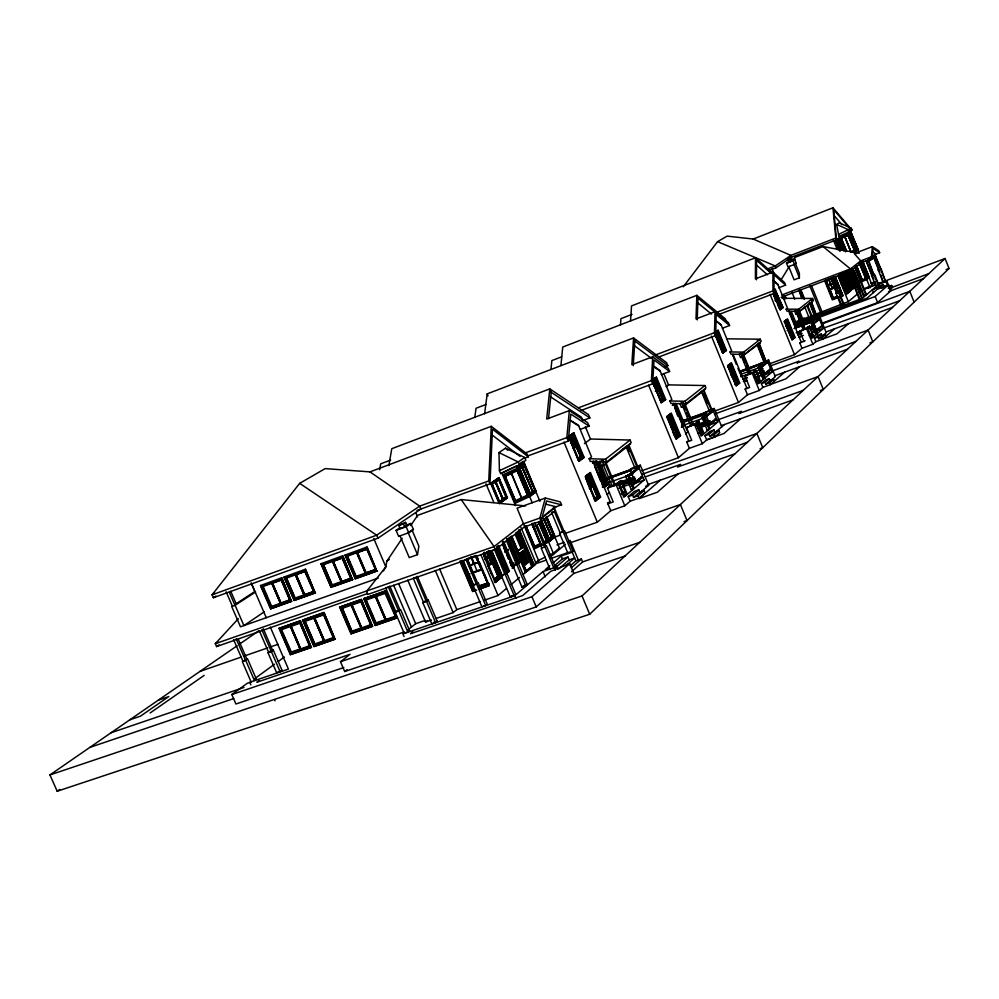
<?xml version="1.0" encoding="UTF-8"?>
<svg xmlns="http://www.w3.org/2000/svg" width="999" height="999" viewBox="0 0 999 999"><rect width="100%" height="100%" fill="white"/><g stroke="black" fill="none" stroke-linecap="round" stroke-linejoin="round"><path stroke-width="1.5" d="M756.443 279.795L756.543 260.302L755.519 257.742L631.53 305.906L630.506 321.241M725.324 350.374L717.632 331.081L725.486 350.324L722.577 352.522L714.497 332.679L715.034 311.688L696.003 318.943L696.827 295.342L562.737 347.053L560.938 365.484M697.227 319.917L697.964 298.139L696.827 295.342L725.262 318.781L726.373 321.503L718.081 314.685M416.945 510.452L489.96 483.853L488.736 480.919L491.271 426.323L369.967 471.878L325.174 468.606L299.663 483.354L212.075 594.83L213.324 597.739L377.947 538.199L420.904 509.015L419.68 506.131L369.967 471.878M489.96 483.853L492.47 429.195L528.321 456.83L524.4 458.266M581.156 410.402L652.697 383.778L653.995 359.902L669.605 371.528L661.238 374.65M652.697 383.778L651.398 380.607L652.697 356.768L631.83 364.635L633.566 337.912L487.2 393.856L484.59 413.723M633.254 365.671L634.827 341.009L633.566 337.912L666.633 362.699L667.869 365.709L664.959 366.795M620.491 324.825L620.928 318.669L632.042 314.36M781.143 297.315L851.173 270.766L861.475 262.675L872.202 258.604L873.064 248.439L879.632 252.722L876.098 254.058L868.631 259.965M872.202 258.604L871.478 256.793L872.352 246.641L854.207 253.571L860.751 260.864L867.469 277.11L861.875 261.963L862.724 261.301L860.801 262.737M527.534 456.056L568.294 441.096L570.766 414.073L589.098 426.111L580.506 429.283M568.294 441.096L566.845 437.599L569.33 410.614L546.703 419.056L549.787 388.886L391.77 448.701L388.861 465.621M548.538 418.581L551.198 392.282L549.787 388.886L588.486 414.622L589.847 417.919L582.579 420.604M550.948 369.48L551.86 360.577L561.6 356.83M474.787 417.482L476.036 408.254L485.926 404.495M399.975 535.751L409.24 557.604L417.495 554.67L418.881 546.203L412.063 530.107M379.657 469.755L380.706 463.823L390.684 460.064M402.197 538.299L386.825 561.201L385.826 566.858L383.516 570.879M794.28 260.252L794.867 257.417L823.039 246.566L859.265 253.284M373.751 538.461L385.826 566.858L366.508 591.47L367.794 594.467L495.392 549.662L524.363 526.948L541.146 521.016L546.553 500.998L561.563 504.82L560.352 501.91L545.317 498.039L517.082 508.141L538.786 561.188M541.146 521.016L539.897 518.019L545.317 498.039M520.754 552.572L520.092 553.446L524.925 563.573L523.151 565.584L523.863 565.983L525.724 564.435L520.754 552.572L518.868 554.095L523.863 565.983M522.814 556.705L525.661 563.511L527.422 561.5L522.602 551.398L521.103 552.622L522.202 552.922L526.361 563.911L528.221 562.362L523.264 550.536L521.103 552.622M857.766 288.361L855.644 281.968L854.545 282.143L855.481 281.169L862.337 298.039M523.151 565.584L524.925 563.573M780.669 280.532L789.347 266.408M792.494 261.276L794.867 257.417M410.739 525.574L417.57 515.397L461.163 499.562L525.524 505.931M839.734 296.204L842.569 295.092L835.002 277.098M825.474 280.707L832.741 299.113L833.253 298.551L826.398 281.019L829.632 289.335M522.602 551.398L523.264 550.536M683.266 286.763L717.594 241.646L727.147 236.126L753.209 239.036L790.896 255.382L835.788 238.037L832.954 207.767L753.209 239.036M480.119 587.824L488.249 585.027L488.898 584.053M474.675 588.861L473.626 589.86L461.825 561.263M461.263 561.201L473.351 590.159L473.851 589.772M467.02 572.327L474.125 589.472L463.923 565.297M238.374 618.668L215.322 643.693L216.571 646.578L367.532 593.543M237.163 645.741L49.95 774.924L57.18 791.233L589.697 614.26L949.05 268.494L945.079 258.516L877.659 283.803M49.95 774.924L582.042 595.953L945.079 258.516M839.56 275.2L846.453 292.445L847.115 292.257L839.884 274.063M785.988 321.228L792.781 338.137M343.843 667.532L235.926 704.008L231.818 694.555L350.025 654.32L340.484 661.725L344.692 671.515L536.226 606.917L573.776 573.451L625.099 555.931M822.302 323.127L877.621 302.572L890.921 290.721L888.548 284.79L877.022 289.485L867.045 298.114L795.479 324.825L797.502 323.189M571.44 571.815L582.592 561.925L639.747 542.32M889.984 289.31L892.269 287.3M890.146 289.273L892.419 287.262L891.707 285.477L888.173 286.8M888.298 288.486L891.707 285.477M678.221 473.851L657.404 492.22L639.073 498.663L660.351 480.169M740.796 418.656L723.95 433.516L707.13 439.535M799.712 366.695L785.913 378.858L770.516 384.465M848.501 323.651L837 333.803L822.814 339.023M571.316 567.882L581.381 559.003L582.592 561.925M570.242 565.834L575.861 560.901L581.381 559.003M587.524 475.874L589.735 480.981M340.484 661.725L531.943 596.728L569.705 563.698L573.776 573.451M795.142 326.336L875.174 296.491L888.548 284.79M641.932 470.729L678.446 457.717L689.372 448.326L702.334 443.693L706.668 439.935L714.735 437.05L719.73 432.679L718.88 430.606L714.872 432.043L709.839 436.401L708.99 434.315L714.023 429.97L714.872 432.043M709.839 436.401L713.885 434.952L718.88 430.606M565.646 565.859L574.65 557.991L569.155 559.89L558.953 568.743M564.922 533.503L597.302 522.19L610.751 510.726L624.812 505.794L630.132 501.211L638.885 498.139L645.004 492.819L644.068 490.546L639.722 492.082L633.553 497.39L632.604 495.092L638.786 489.81L639.722 492.082M715.159 432.555L724.35 424.563M715.097 410.926L738.473 402.447L747.477 394.767L759.302 390.472L762.874 387.387L770.241 384.702L784.64 372.19M769.904 363.698L794.492 354.657L801.972 348.276L812.861 344.268L815.846 341.695L822.627 339.198L834.602 328.796M881.605 288.349L887.462 285.015L886.026 281.456L886.787 280.794L889.634 287.912M555.456 567.769L567.932 556.98L569.155 559.89M765.783 384.153L769.942 380.582L769.18 378.708L765.022 382.267L765.783 384.153L769.467 382.817L773.601 379.245L774.362 381.118M818.531 338.723L821.99 335.739L821.303 334.028L817.831 337L818.531 338.723L821.927 337.475L825.361 334.503L826.061 336.213M879.732 287.562L883.203 284.553L883.915 286.338M639.672 492.994L648.601 485.289L640.297 465.184L631.818 468.219L630.019 469.692L635.564 483.104L644.068 480.094L638.511 466.658L640.297 465.184M770.167 381.094L775.361 376.611L768.606 359.977L760.227 363.611L764.735 374.712L771.915 372.09L767.394 360.976L768.606 359.977M822.789 335.714L826.248 332.717L820.104 317.482L812.474 320.779L816.071 329.67M404.046 636.525L402.909 633.865L514.772 595.741L543.056 571.528L554.245 567.682L556.406 565.821L557.892 569.38M553.234 562.824L561.238 555.968L572.227 552.172L574.288 550.399L578.596 560.714M880.269 286.426L872.339 289.772L862.262 298.401L793.718 324.001M633.553 497.39L637.936 495.841L644.068 490.546M706.668 439.935L704.957 435.764L710.014 431.406L714.023 429.97M554.457 565.746L562.449 558.878L567.932 556.98M549.8 565.759L545.229 569.667L549.425 568.231M704.682 416.408L702.085 417.632L707.167 430.057L709.777 428.821L704.682 416.408L704.083 416.908L709.165 429.333L704.108 433.678L698.975 421.153L698.351 421.665L703.483 434.203L701.286 436.088L696.128 423.514L686.55 427.697L691.708 440.284L686.788 442.045L689.372 448.326M709.777 428.821L717.794 421.953L712.774 409.69L714.235 408.466L721.753 426.835M886.026 281.456L878.958 284.103L873.126 289.098L875.986 288.024M495.179 561.138L510.377 597.04L511.938 595.704M521.965 587.15L527.26 584.565L518.381 563.411L513.074 565.983L521.965 587.15L523.488 585.851M630.132 501.211L628.234 496.628L634.44 491.333L638.786 489.81M852.796 269.343L863.473 295.916L866.408 294.555L861.288 281.78L858.341 283.142L858.89 282.692L863.436 294.031M762.874 387.387L761.35 383.616L765.521 380.032L769.18 378.708M815.846 341.695L814.447 338.249L817.931 335.277L821.303 334.028M698.975 421.153L696.34 422.402L701.473 434.927L702.085 434.403M510.377 597.04L515.759 594.405L506.755 572.976L501.348 575.586M863.473 295.916L866.408 294.555M755.968 370.392L753.621 371.491L758.229 382.829L760.576 381.718L755.968 370.392L760.064 382.155L758.253 383.703L753.621 372.34L745.017 376.074L749.65 387.45L745.167 389.086L747.477 394.767M760.576 381.718L764.759 378.159L760.189 366.92L760.701 366.496L765.271 377.734L771.915 372.09M813.323 336.888L811.812 338.174L807.454 327.148L809.577 326.173L813.748 336.526L811.638 337.512L813.323 336.888L809.577 326.173M813.748 336.526L817.244 333.554L813.511 322.927L817.657 333.204L815.559 334.178L811.4 323.901L813.511 322.927M817.657 333.204L823.201 328.496L819.093 318.306L820.104 317.482M699.799 433.416L702.01 431.543L701.723 430.844L700.386 431.331L700.674 432.018L702.01 431.543M716.358 419.343L708.316 426.186L708.029 425.487L716.071 418.668L716.358 419.343L708.129 425.686M644.068 480.094L634.253 488.436L628.608 474.812L627.859 475.437L633.503 489.06L627.285 494.343L621.59 480.594L619.417 481.368L618.656 482.005L624.35 495.754L625.112 495.117M628.608 474.812L625.699 476.211L631.343 489.835L632.08 489.198M707.854 425L716.071 418.668M701.723 430.844L698.164 433.204M760.701 366.496L758.366 367.582L762.936 378.833L763.448 378.409M621.59 480.594L620.829 481.231L626.535 494.98L623.826 497.29L618.106 483.479L609.402 486.575L607.492 488.136L613.224 501.948L607.892 503.833L610.751 510.726M559.452 548.026L553.321 553.221L549.263 555.182M758.74 379.745L756.917 381.293L758.478 379.121L758.74 379.745L757.254 379.57L758.478 379.121M770.604 369.73L763.948 375.349L770.354 369.118L770.604 369.73L763.848 374.862M801.972 348.276L799.874 343.082L805.069 340.659M812.112 334.69L810.601 335.964L812.112 334.69L810.751 334.528L811.887 334.116M822.015 326.336L816.445 330.494M550.437 556.967L565.459 544.255M567.769 542.295L570.079 540.347L573.901 549.487M868.306 288.087L875.236 282.23M686.788 442.045L688.686 440.447L673.463 403.371M624.587 491.296L621.865 493.581L622.19 494.343L624.899 492.057L624.587 491.296L621.316 493.331M632.629 485.539L642.482 477.235L642.17 476.486L631.193 486.051M763.586 374.238L770.354 369.118M816.22 329.932L821.79 325.761M621.64 494.093L624.899 492.057M633.378 484.203L642.482 477.235M773.9 291.371L780.731 308.366M485.651 605.469L487.25 604.12L478.271 582.817L472.877 585.426L481.868 606.755L485.651 605.469L476.648 584.128M533.766 564.91L534.64 565.159L525.449 572.527L510.452 536.513M511.813 537.662L525.986 571.428L511.588 536.55M525.711 571.89L534.44 564.672M836.675 292.882L836.101 293.344L841.258 306.181L843.668 305.282L844.23 304.807L839.073 291.97L838.273 292.495L832.804 277.472L838.71 292.145M859.727 291.883L861.662 290.259M484.802 600.049L498.064 595.516L506.393 588.523M511.163 584.527L519.505 577.534M523.076 574.537L536.113 563.586L546.391 560.039M799.4 310.639L802.859 319.218L848.338 301.636L857.142 294.243M859.29 292.445L861.375 290.697M607.892 503.833L610.214 501.873L593.256 461.026M859.727 292.282L861.812 290.534M631.967 484.378L642.17 476.486M745.167 389.086L746.728 387.774L733.116 354.358M799.874 343.082L801.173 341.995L788.711 311.164M841.258 306.181L841.832 305.694L838.96 298.576M525.911 570.816L533.728 565.272M535.264 563.099L538.461 560.427L545.217 557.142M858.403 292.382L861.7 290.234M685.564 433.941L687.861 432.03L676.261 403.771M698.588 423.189L696.365 425.037L696.078 424.338L698.301 422.49L698.588 423.189L697.24 423.663L696.952 422.977L698.301 422.49M704.919 417.907L713.011 411.163L712.724 410.489L704.47 416.733M857.716 288.998L858.391 288.436M686.55 427.697L696.128 423.514M704.632 417.22L712.724 410.489M704.745 417.42L713.011 411.163M562.862 531.83L554.345 511.426L551.598 512.4L560.114 532.792L562.862 531.83L563.898 530.968L554.183 507.679L544.443 515.359M686.65 429.408L686.375 428.733M682.042 403.683L670.941 403.446L669.917 400.961L684.939 401.273L685.951 403.758L683.428 403.708L682.879 402.347L679.994 403.758L681.443 407.267L682.717 406.256L690.809 425.961L691.433 425.449M709.253 410.701L711.226 409.977L703.371 390.796L701.398 391.521L709.253 410.701L709.852 410.202M753.833 373.713L755.406 371.566L753.571 373.077M767.594 362.325L760.901 367.857L760.651 367.232L767.344 361.7L767.594 362.325L760.801 367.382M807.804 329.046L809.327 327.784L807.966 327.622L809.327 327.784M819.28 319.543L812.574 324.588L819.043 318.981M526.223 562.499L527.422 561.5M544.954 546.878L546.416 545.666L555.107 566.458L553.671 567.694L544.954 546.878L541.221 548.176L549.937 568.98M563.136 531.818L564.535 530.669L573.026 551.011L571.653 552.197L563.136 531.818L559.477 533.104L567.981 553.458M873.963 274.55L874.487 274.126L879.545 286.763L879.02 287.2L873.963 274.55L871.578 275.449L876.635 288.099M880.569 269.081L881.081 268.656L885.564 281.568L880.569 269.081L878.221 269.967L883.216 282.442L880.943 275.087M680.494 435.601L676.048 438.973L680.494 435.601L671.34 413.324L670.666 413.574L666.832 416.583L675.474 437.574M690.809 425.961L693.456 424.712L685.376 405.02M711.226 409.977L711.812 409.49L703.97 390.322M617.507 484.14L620.791 482.117L621.103 482.879L618.369 485.139L618.056 484.378L620.791 482.117M638.461 467.532L627.122 476.211L638.461 467.532L638.773 468.281L628.87 476.461M675.174 436.825L677.622 435.002L668.905 416.196M675.599 436.675L677.622 435.002M717.794 421.953L709.952 424.787L704.932 412.537L714.235 408.466M799.812 331.168L807.617 327.784L799.812 331.168L804.008 341.558M760.551 366.758L767.344 361.7M540.958 521.578L549.263 541.446L554.47 537.15L560.514 535.052M617.819 484.902L621.103 482.879M628.533 476.061L638.773 468.281M860.464 262.999L866.957 279.208L869.342 277.435L862.587 260.801M549.263 541.446L555.132 536.913L546.803 516.858M807.567 328.471L809.09 327.21M871.578 275.449L872.102 275.012L873.788 279.233M878.221 269.967L878.733 269.543L879.844 272.315M675.461 437.762L677.772 435.851M866.957 279.208L869.342 277.435M607.142 494.542L609.515 492.594M675.886 437.612L678.196 435.701M658.179 389.548L653.97 380.045M585.501 476.635L589.71 473.551L599.4 496.878L594.967 500.412M793.368 337.537L786.3 320.092M845.891 294.368L851.398 290.11L844.829 273.763M845.616 272.914L852.172 289.211L854.545 287.262L852.721 287.774M490.746 551.248L501.623 577.072L494.842 582.642L502.547 576.76M506.081 573.851L509.415 571.116L498.638 545.479M517.507 564.46L519.667 562.687L509.028 537.337M857.179 285.165L854.195 286.538L854.757 286.076M541.683 521.94L548.838 539.048L551.76 536.9L544.03 518.419M735.776 385.302L738.773 382.929L730.956 363.736L727.609 366.158M730.793 363.798L738.611 382.967L730.818 363.986M764.123 361.963L765.921 361.301L758.865 343.906L757.055 344.58L764.123 361.963L758.104 345.529M791.77 339.26L794.242 337.3L787.15 319.78L784.34 321.803L787.15 319.78M786.725 319.93L793.768 337.45L787.012 319.83M803.321 329.732L805.019 329.096L798.438 312.824L796.74 313.449L803.321 329.732L797.177 313.112L795.866 314.148L794.692 311.251L796.977 310.152L797.427 311.276L799.55 311.288L798.713 309.228L786.151 309.153L786.975 311.201L795.941 311.263M816.033 319.268L817.706 318.656L811.275 302.734L809.615 303.359L816.033 319.268L810.039 303.034M851.398 290.11L846.49 294.143L838.748 274.9M852.172 289.211L855.132 287.038M548.838 539.048L553.696 535.177M600.574 497.04L595.204 501.111L600.574 497.04L590.409 472.552L586.151 475.574M743.081 378.584L743.331 379.195M739.997 372.115L761.862 363.911L739.997 372.115L740.084 371.228L767.394 360.976M603.196 464.585L612.175 486.226L614.36 485.452L615.134 484.815L606.168 463.186M636.912 466.908L628.221 445.879L626.086 446.653L634.777 467.669L636.912 466.908L637.637 466.308L628.958 445.304M739.098 383.291L735.988 385.851L739.71 383.067L731.505 362.937L727.747 365.622L730.893 363.161L739.098 383.291L739.71 383.067M750.711 373.826L743.456 356.006L741.62 356.693L748.875 374.5L750.711 373.826L751.236 373.401L743.98 355.594M765.921 361.301L759.365 343.519M795.104 337.437L791.945 339.772L795.104 337.437L787.649 319.043L784.477 321.303L787.437 328.521M805.019 329.096L798.875 312.475M817.706 318.656L811.7 302.41M549.288 539.797L554.42 535.701L546.278 516.645M868.768 276.723L866.945 278.234L860.564 262.312L867.394 279.046M607.492 488.136L616.208 485.039L618.106 483.479M852.696 287.325L846.465 271.578M494.118 581.118L499.288 576.873L498.139 577.285L501.023 576.56L490.172 550.774M511.7 566.72L514.085 564.76M594.592 498.676L597.377 496.391L593.019 485.889M488.236 550.886L499.238 577.06L488.811 551.036M500.224 557.392L506.131 571.416L496.94 548.626M735.089 384.016C739.997 382.592 734.065 374.75 732.891 374.138M847.214 292.02L849.425 290.209L848.651 290.509L841.87 273.314M847.152 270.579L854.257 286.9L852.409 287.437L853.346 287.15L846.69 270.567M495.342 580.569L498.738 577.784L501.81 576.923M735.476 383.878L737.137 382.517M745.017 376.074L746.303 375.025M842.906 295.816L835.164 276.548L842.906 295.816L832.329 299.85L824.587 280.619L835.164 276.548M489.935 550.849L500.774 576.623L489.922 551.136M517.832 562.587L507.917 538.673M843.306 273.264L850.062 290.097M851.635 288.811L854.257 286.9M494.817 581.655L501.023 576.56M504.845 573.426L507.892 570.928L497.727 546.753M594.405 499.912L597.589 497.302L592.669 485.452M845.691 293.843L848.039 292.008L840.708 273.751M594.855 499.75L598.264 497.152L597.127 497.465L599.4 496.878M839.659 274.138L846.927 292.332L850.524 289.972L843.78 273.189M737.175 383.329L737.811 383.166L735.351 384.865M792.769 337.687L786.026 321.191M504.895 574.275L506.081 573.301L495.754 548.763L491.695 550.699L502.022 575.262L504.895 574.275L494.555 549.7M612.175 486.226L615.134 484.815M739.747 371.503L761.613 363.299M505.157 574.175L509.415 571.116M512.237 568.344L514.41 566.57M599.138 496.953L589.173 473.751L593.556 485.576L590.209 488.136M856.393 285.677L850.898 270.617L848.663 271.628L854.57 286.363M435.726 618.568L453.146 612.612L456.818 609.627L480.382 601.56M494.542 578.821L498.389 575.948L494.03 579.507M511.888 564.647L513.973 562.949M511.413 565.309L513.498 563.598M488.286 584.802L476.136 555.981L488.249 585.027M683.616 425L675.187 403.496L674.787 404.158M681.355 427.135L683.953 424.862L681.88 427.06M834.839 277.36L842.482 295.242M494.418 580.319L496.828 578.346M494.567 580.469L498.713 577.085L492.682 562.412L488.299 565.896M594.13 498.838L597.377 496.391M848.651 290.509L850.524 289.972M604.058 487.437L607.679 484.627L598.289 461.975L597.352 462.475L605.968 483.254L597.577 462.387M604.37 487.325L607.679 484.627M841.645 294.568L838.323 286.313L829.894 289.535L833.216 297.777L837.474 296.141M706.455 413.087L682.904 421.628L683.041 420.629L687.2 419.118M460.327 562.474L472.577 591.47L475.686 590.222M602.547 486.026L606.193 483.166M604.02 485.377L607.03 483.066M417.345 576.311L427.584 600.436L422.852 602.722L431.818 623.813L435.527 622.552L437.2 621.191L428.259 600.112L424.55 601.398M602.434 486.95L607.404 482.917L603.109 486.95M682.904 421.628L705.481 413.261M602.484 487.075L607.105 483.316M804.694 306.793L809.265 318.119L811.65 317.232L812.249 316.745L807.667 305.419M520.891 553.983L518.581 554.67M522.202 552.922L523.401 551.935M602.322 484.315L604.22 482.779L600.411 473.601L599.787 473.826L603.596 483.004L604.22 482.779M833.216 297.777L829.994 289.46M602.522 485.039L605.731 482.892L602.434 485.564M833.016 298.689L837.212 297.065M570.991 436.088L573.488 441.121L571.066 436.039M476.386 584.128L477.597 583.141L467.307 558.753L463.249 560.701L473.551 585.102L476.386 584.128L466.071 559.702M517.532 550.986L522.327 547.727L516.008 532.667M630.581 469.567L606.031 478.571L606.343 479.308L609.665 477.897M671.44 426.785L673.763 424.925M671.178 427.31L674.213 424.85C673.301 414.16 664.797 412.125 669.692 421.803M516.383 551.91L522.327 547.727M671.653 427.085L674.575 425.025L672.265 426.898M412.912 631.805L410.489 633.753L522.664 595.579L550.711 571.341L569.705 563.698M407.754 580.119L425.562 622.04L427.447 620.529M802.859 319.218L804.207 318.132L793.868 322.64L789.834 312.662M589.46 488.024L591.595 486.313M589.385 488.399L593.593 485.239L589.223 474.725L586.176 476.91L588.336 482.092M589.747 488.299L593.593 485.239M731.368 375.087L733.278 373.564M589.735 488.836L593.556 485.576M731.755 374.95L733.666 373.414M787.212 330.532L789.597 328.621M731.555 375.362L733.716 373.476M787.924 330.194L790.009 328.534L786.812 320.629L785.027 321.89L788.473 329.695M731.942 375.212L734.402 373.514L731.543 375.799M787.899 330.607L789.922 328.833M498.876 557.879L500.936 556.256L496.94 547.989M669.755 421.765L671.79 420.129M844.205 282.829L846.066 281.194M407.842 631.992L409.553 630.619L400.636 609.665L395.242 612.262L404.17 633.241L407.842 631.992L398.901 611.001M793.855 323.876L794.467 323.389L789.335 310.689M875.736 256.331L866.87 262.625L871.94 275.287L866.145 260.826M488.099 565.122L491.233 562.637M838.685 286.276L829.245 289.797M487.637 565.746L492.857 561.6M504.882 552.185L508.416 549.375M487.712 566.096L493.394 561.588L488.836 550.736M505.457 551.985L507.567 550.312M840.896 281.343L841.945 284.066L843.293 282.992M845.803 281.006L844.717 281.955M845.554 272.203L848.263 279.046L849.949 277.859L847.227 271.079M407.792 629.982L415.684 623.688L425.224 620.429M841.707 284.415L843.668 282.854L842.844 283.104M844.23 282.417L846.165 280.869L842.881 272.677M849.949 277.859L848.026 279.383L846.39 275.299M488.199 566.133L493.993 561.775L489.385 550.824M505.919 552.022L508.329 550.099M841.308 284.977L843.93 283.042L840.259 273.913M588.473 482.23L591.258 480.144L587.512 483.116M476.948 570.754L474.2 564.085M597.902 474.987L600.761 472.727L597.015 463.711L594.48 465.422M731.992 374.85L728.733 366.071L730.194 370.442L732.142 368.993L729.632 370.979M785.938 326.298L788.248 324.563L786.151 326.211M534.265 526.136L533.154 527.022L535.951 526.036L555.394 510.589M598.513 475.112L601.261 473.201L597.514 464.16M729.695 371.141L731.98 369.23M786.213 326.361L788.086 324.787M599.05 474.95L601.261 473.201M868.318 261.476L875.349 256.643L880.731 268.818L875.012 254.545L867.931 260.14L873.725 274.613L869.055 261.638M467.195 560.114L469.455 565.459L478.321 562.3L481.256 569.255L475.249 555.781L468.019 558.316M684.565 404.807L705.981 387.962L704.982 385.539L668.643 384.877L666.171 386.713M832.267 288.336L829.008 280.032L832.479 288.236M540.372 519.18L556.081 506.768L545.529 504.12M681.443 407.267L683.466 406.531L705.169 389.373M588.399 482.042L591.183 479.957L587.424 482.929M598.239 474.463L600.761 472.727M839.922 280.419L841.895 278.871L840.359 279.995M842.457 278.434L844.405 276.898L843.044 277.772M666.832 416.583L671.34 413.324M666.708 417.157L669.73 414.81M829.27 289.385L838.798 285.789M468.244 573.788L462.225 560.352M679.208 435.514L670.566 414.51L666.845 417.295L670.716 414.223L679.27 435.502L670.217 414.41M344.692 671.515L347.065 669.642M467.52 574.612L469.98 573.863M468.856 573.975L473.776 586.413M667.22 417.694L670.279 415.284M469.218 565.546L478.321 562.3M507.554 539.522L506.381 540.434L516.57 564.685L517.719 563.736L507.442 539.11M622.402 449.538L626.086 446.653M784.727 322.277L786.812 320.629M570.641 420.454L578.384 425.174L591.545 456.893L589.16 458.716L590.284 461.438L606.63 461.938L631.168 442.707L630.082 440.059L590.634 439.011L584.403 443.593M741.583 352.547L739.272 354.345L740.559 357.517L742.145 356.281M740.434 353.634L741.82 353.109L742.319 354.345L744.617 354.37L761.163 341.396L760.276 339.198L727.11 338.823M798.313 312.225L813.336 300.462L812.524 298.464L781.967 298.301M601.623 465.821L603.821 465.034L630.431 444.155M684.939 401.273L704.982 385.539M839.635 280.357L841.832 278.721L839.859 280.269M484.765 559.078L490.259 554.757L486.238 557.767L484.34 552.297M795.866 314.148L812.524 301.748M842.394 278.284L844.342 276.748L843.106 277.922M846.852 274.787L848.139 273.776L846.69 275.025M484.865 559.328L490.022 555.132M495.654 550.861L496.99 549.662M585.389 476.473L590.409 472.552M784.477 321.303L787.087 319.255L794.53 337.65M426.311 601.435L416.059 577.26L413.274 578.246L423.526 602.397L427.584 600.436M585.414 476.91L589.71 473.551M422.852 602.722L428.259 600.112M586.425 476.311L589.185 474.001M848.663 271.628L854.457 284.678M585.451 477.672L589.223 474.725M730.956 363.736L728.034 366.171M602.472 460.064L600.024 461.963L603.271 460.364L603.883 461.85M589.16 458.716L605.494 459.203L630.082 440.059M739.272 354.345L741.82 353.109M758.441 340.172L759.103 339.648L757.304 340.322M469.33 565.796L478.171 562.412M739.472 354.308L730.943 354.183L730.032 351.948L743.693 352.123L760.276 339.198M798.713 309.228L812.524 298.464M675.099 406.094L683.091 425.299L683.953 424.862M840.584 279.907L838.673 275.799L840.359 274.625L845.092 286.725M838.386 276.161L840.359 274.625M595.104 465.197L597.015 463.711M672.339 405.469L674.612 403.708M672.926 405.257L675.187 403.496M828.034 285.065L833.616 282.954M828.096 285.227L833.678 283.117M395.554 616.845L384.852 592.719M834.739 277.859L837.974 286.201L834.739 277.859L826.31 281.094M840.559 273.801L838.336 275.524L845.241 292.42M594.38 464.672L597.889 461.95L606.743 483.304M838.398 275.674L840.584 273.976M396.79 618.006L385.664 590.859L363.698 598.688L375.137 625.461L396.79 618.006L385.664 590.859M594.33 465.047L598.289 461.975M595.142 464.448L597.365 462.737M592.557 463.236L594.817 461.488M471.041 557.217L473.863 563.923M593.181 463.012L595.441 461.263M394.967 616.383L385.826 619.467M593.843 463.024L596.303 461.126M593.381 463.499L596.778 460.889M669.917 400.961L671.865 399.475L660.002 370.592L653.958 366.396M385.264 619.667L376.036 622.852L366.271 599.974L375.499 596.74M395.242 612.262L397.215 610.938M398.663 610.988L388.436 586.962L385.689 587.924L395.916 611.937L398.663 610.988L399.962 609.989L389.747 586.001M375.137 625.461L397.115 617.757M825.611 280.856L833.066 298.801M371.228 625.237L360.876 600.998M371.616 625.174L361.263 600.923L371.616 625.174L351.461 632.192L341.458 607.792M730.032 351.948L731.63 350.724L721.003 324.613L716.408 321.066M786.151 309.153L787.487 308.129L777.834 284.278L773.351 280.469M375.911 623.638L365.247 599.587L375.612 623.863L386.263 620.067L375.899 595.741M372.44 626.398L361.338 599.388L339.585 607.142L350.986 633.778L372.44 626.398L361.338 599.388M665.671 399.538L661.138 402.709L665.671 399.538L656.48 377.185L652.871 379.545M370.629 624.775L361.001 601.81L351.698 605.119L361.451 627.934L370.766 624.662M660.589 401.573L663.361 399.637M361.326 628.721L350.836 604.62M663.511 399.687L654.857 378.459L664.085 399.525M660.913 402.11L664.61 399.375L662.524 399.95L663.561 399.65L656.43 382.942M652.285 380.656L655.856 378.084L664.435 399.425L655.369 378.484M714.347 333.491L717.507 331.331L724.999 350.462L717.182 331.256L724.525 350.574L723.526 350.886L716.071 332.754L723.9 351.223L726.423 350.474L718.194 330.282L714.36 332.817M779.782 309.34L782.192 307.517L774.662 290.11M578.633 461.251L584.115 457.405L573.913 432.842L568.369 436.551M584.115 457.405L579.37 460.976L569.105 436.276L573.913 432.842M350.986 633.778L372.764 626.136M782.479 307.867L779.844 309.865L783.054 307.655L775.024 289.435L783.054 307.655M717.582 330.507L725.811 350.699L722.639 353.097L726.423 350.474M660.714 400.487L662.787 398.926L658.416 389.498L662.787 398.926M721.753 351.323L723.838 349.912L720.304 341.246L719.567 341.458M722.14 351.186L723.838 349.912M578.496 459.478L581.118 457.679L575.936 445.429M518.344 467.495L524.413 463.424L518.344 467.495L530.257 495.991L536.251 491.745L524.363 463.161L523.713 463.474L535.589 491.983M578.321 459.965L581.58 457.505M855.693 251.099L858.129 249.425L850.673 232.055L848.638 233.504L855.693 251.099L858.129 249.425M530.257 495.991L536.251 491.745M573.276 448.364L577.097 445.554L572.714 435.015L581.793 457.517L572.14 434.478M723.526 350.886L725.486 350.324M775.461 300.424L777.946 298.726L774.737 290.809L773.726 291.421L780.406 308.042L781.318 307.754L774.312 290.247M572.664 434.041L582.367 457.392M723.838 350.774L716.67 333.204M780.719 307.904L773.676 290.484L781.28 307.779M351.885 631.181L342.282 608.316L351.885 631.181L361.163 627.921L351.411 605.119L342.145 608.416M568.631 437.05L573.214 433.841L582.941 457.242L578.596 460.514L568.818 436.988M722.402 352.023L724.337 350.562M335.027 639.273L323.976 612.487L302.535 620.129L313.898 646.553L335.027 639.273L323.976 612.487M521.977 467.632L524.975 465.684L519.667 469.28L529.832 493.606L535.089 489.885L532.117 491.895M851.31 233.329L849.337 234.665L850.624 233.866L856.63 248.876L855.369 249.688L857.304 248.301M855.494 250.187L856.767 249.375L850.261 233.479M522.227 466.683L532.991 492.432L521.815 466.783L532.842 492.432L530.282 494.355L535.539 490.521L534.79 490.834M577.597 459.053L580.906 456.743L576.073 446.378M578.059 458.891L580.906 456.743M333.229 637.662L323.651 614.897L314.473 618.156L324.188 640.784L333.366 637.562M801.81 298.576L799.063 290.272L801.735 296.903M333.841 638.124L323.526 614.073M334.215 638.061L323.901 614.01L334.215 638.061L314.348 644.979L304.395 620.779L314.523 644.855M798.601 290.609L800.848 289.598L804.582 298.876M278.596 671.515L276.723 672.901L267.994 652.709L269.892 651.348L273.339 650.162L282.043 670.329L280.17 671.728L261.85 629.732M313.898 646.553L335.364 639.023M323.776 640.871L314.21 618.144L305.07 621.39L314.772 643.968L323.926 640.759M656.256 391.034L659.365 388.736C658.603 378.359 649.825 375.699 654.795 385.564M656.343 391.021L658.841 389.335M656.942 390.834L659.74 388.923L657.367 390.671M314.772 643.968L305.07 621.39M314.348 644.979L324.762 641.258L314.46 617.257M311.263 647.464L300.262 620.804L279.008 628.371L290.334 654.67L311.263 647.464L300.262 620.804M385.177 593.406L376.061 596.54M309.478 645.854L299.925 623.201L290.834 626.435L300.524 648.938L309.628 645.754M310.09 646.303L299.812 622.389M655.356 391.446L658.915 388.823L655.831 391.183M310.464 646.241L300.175 622.315L310.464 646.241L290.784 653.096L280.519 629.27L291.109 652.859L301.348 649.325M495.454 481.356L503.221 499.712L499.488 502.347L491.77 483.966L499.188 478.821L506.843 497.052L499.15 502.46L491.433 484.078L495.541 481.393M504.283 498.826L506.843 497.052M571.928 442.407L574.013 447.652L577.097 445.554M573.663 448.314L577.534 445.741L574.25 448.151M718.406 342.232L720.354 340.796M714.672 333.878L717.257 332.03L715.097 333.441L718.643 342.133L720.791 340.696L719.979 340.934M500.274 502.884L507.442 497.864L499.013 477.747L498.339 477.984L490.671 483.391L499.188 503.683L507.442 497.864M718.593 342.507L720.304 341.246M775.374 300.786L777.497 299.225L780.344 307.267M718.768 342.457L721.103 340.884L719.155 342.32M775.436 300.824L778.221 298.901L775.786 300.687M259.128 680.569L256.855 682.242L404.283 631.955M290.334 654.67L311.613 647.202M506.143 496.778L502.922 499.138L506.418 496.678L499.213 479.483L495.679 481.88L498.938 479.582M574 447.39L576.186 445.791M499.15 502.46L501.635 500.661M653.821 386.288L657.192 383.916M231.818 694.555L247.277 683.266L251.448 681.842M653.895 386.463L656.942 384.003M254.708 678.683L274.463 664.248M278.172 661.55L284.34 657.03M291.209 652.097L300.274 648.913L290.584 626.41L281.531 629.632L291.358 651.997M716.957 337.837L718.668 336.588M774.1 296.441L776.023 294.967M570.579 443.131L574.687 440.259L570.654 443.331M570.928 443.231L574.487 440.547M716.882 337.674L718.83 336.338M773.825 296.378L775.961 294.83M653.334 380.644L655.419 379.133M656.48 377.185L652.572 379.995L661.813 402.46M652.971 379.995L655.694 378.146M259.265 630.631L268.669 652.384L272.665 650.474L263.286 628.733M568.406 437.937L572.265 435.177M717.632 331.081L714.535 333.254L722.414 352.56M568.868 437.762L572.714 435.015M273.339 650.162L268.669 652.384M568.419 437.325L573.214 433.841M718.194 330.282L714.972 332.58L723.251 352.872M773.8 290.497L775.586 289.223M522.09 466.683L519.48 468.531L524.812 464.847L524.063 465.172L527.634 473.726M376.81 571.091L366.995 547.015L345.067 555.032L355.194 578.771L376.81 571.091L366.995 547.015M233.616 639.647L242.982 661.288L247.652 659.053L256.331 679.12L254.42 680.519L245.729 660.426L242.32 661.6L251.011 681.68M848.638 233.504L851.098 231.893M386.825 561.201L389.323 559.428M375.649 570.104L366.446 548.501M365.409 573.089L356.193 576.361L347.54 556.081L356.743 552.772M839.734 250.687L835.788 241.109L838.623 239.173L843.119 250.399M57.18 791.233L59.728 789.435M519.418 464.835L525.849 460.302L524.662 457.467L505.531 448.164L498.963 452.597L499.425 470.691L500.636 473.551L519.418 464.835L518.231 461.975L498.963 452.597M835.763 241.121L838.323 239.31M841.37 249.613C838.273 242.083 834.09 241.121 838.673 239.548L843.631 250.849L838.661 238.461L835.389 240.634L839.272 250.312M849.587 231.668L851.997 229.97L851.285 228.222L839.16 222.789L836.687 224.45L838.885 236.451L849.587 231.668L848.875 229.907L836.687 224.45M352.51 579.732L342.719 555.769L320.991 563.711L331.106 587.325L352.51 579.732L342.719 555.769M355.731 577.297L346.89 555.556L355.731 577.297L376.049 570.017L366.845 548.414L346.553 555.781M355.194 578.771L377.147 570.866M490.671 483.391L499.013 477.747M835.389 240.634L838.661 238.461M519.98 463.536L522.127 462.025M350.936 578.234L341.633 581.593L332.992 561.376L342.282 557.979L350.936 578.234L341.633 581.593M500.636 473.551L516.758 465.809L532.23 502.784M838.885 236.451L845.579 251.848M524.662 457.467L518.231 461.975L499.425 470.691L500.536 469.917M851.285 228.222L838.586 234.403M341.483 582.305L332.168 560.951M399.637 527.934L396.079 530.369L398.626 536.388L408.703 532.742L413.399 529.482L410.864 523.488L405.132 525.561M150.15 712.974L204.196 675.361M794.492 264.423L796.178 263.261L794.717 259.628L786.525 263.286L787.999 266.92L794.492 264.423L793.031 260.789L794.717 259.628M331.106 587.325L320.991 563.711M341.221 581.693L332.717 561.376L323.464 564.76L332.093 584.939L341.358 581.593M332.093 584.939L323.464 564.76M331.631 585.864L322.814 564.235L331.631 585.864L351.76 578.658L342.432 557.255M793.905 264.66L796.178 263.261M586.525 476.773L588.611 481.993M315.172 592.981L305.432 569.218L284.016 577.047L294.093 600.474L315.172 592.981L305.432 569.218M314.048 591.995L304.558 570.916M314.435 591.92L305.294 570.604L314.435 591.92L294.605 599.025L285.477 577.797L294.78 598.913M239.735 643.968L258.991 630.681M304.458 594.817L313.624 591.508L304.458 594.817L295.991 574.662L304.995 571.416L313.049 590.172M404.695 526.835L406.843 525.362L405.569 522.365L398.838 525.486L400.112 528.496L404.695 526.835L403.421 523.826L405.569 522.365M787.362 259.228L788.76 262.287L792.482 260.627L791.757 258.803L788.036 260.477L791.757 258.803M396.079 530.369L406.156 526.723L410.864 523.488M294.605 599.025L286.438 578.97M291.471 601.41L281.755 577.759L260.539 585.514L270.579 608.828L291.471 601.41L281.755 577.759M294.093 600.474L315.522 592.744M788.76 262.287L789.535 261.763M304.046 594.904L295.579 574.762L286.463 578.084L295.067 598.101L304.195 594.805M289.922 599.924L280.844 603.209L272.252 583.254L281.331 579.932L289.922 599.924L280.444 603.296M290.734 600.349L290.01 600.661L280.894 579.445L281.606 579.133L261.988 586.263L271.091 607.38L290.734 600.349L282.218 580.544M295.067 598.101L286.463 578.084M216.571 646.578L219.118 644.855M768.693 270.579L775.973 267.782L791.608 257.143L790.896 255.382L775.236 265.959L766.495 269.33M264.161 611.9L243.906 625.599L235.152 605.357L231.731 606.593L240.484 626.81L378.196 578.109M271.091 607.38L262.312 586.038M270.579 608.828L291.82 601.161M345.067 555.032L354.945 577.135M217.869 641.97L215.322 643.693L494.093 546.59L523.114 523.963L539.897 518.019M279.982 601.773L272.003 583.254L263.112 586.45L271.691 606.368M332.58 561.475L342.282 557.979M304.995 571.416L295.841 574.75M271.853 583.354L281.331 579.932M284.016 577.047L294.443 600.237M235.577 604.083L254.782 591.558L251.723 584.465M255.594 592.007L234.965 605.357L229.283 592.195M260.539 585.514L270.941 608.578M213.324 597.739L215.959 596.066M214.71 593.169L212.075 594.83L376.673 535.189L419.68 506.131L488.736 480.919M569.617 437.075L572.115 442.107L569.692 437.025M715.334 333.354L718.88 342.045M524.912 526.023L534.453 548.813L548.039 542.382L539.722 522.489M532.43 524.2L540.821 544.255L540.397 543.518L534.59 546.266L526.198 526.236M544.143 541.72L546.528 540.621M554.395 536.9L555.044 536.588M534.527 547.177L541.508 543.943M543.369 543.031L547.19 541.183L539.285 522.589M527.484 495.092L521.665 497.789L511.563 473.389L517.182 470.741M535.539 491.77L536.188 491.458M517.07 468.344L503.371 474.612L515.347 503.209L529.008 496.878L516.795 468.381L529.008 496.878M524 464.835L524.65 464.535M505.244 476.248L511.101 473.563L505.244 476.248L515.484 500.661L521.203 497.964M863.685 289.011L869.355 286.401M859.764 281.094L861.925 280.095M865.571 278.471L862.224 279.982L856.855 266.296M859.877 281.581L865.958 278.833L859.565 262.899M860.127 282.492L866.458 279.583L859.964 263.361M854.682 250.699L847.864 234.89L854.682 250.699L851.023 252.347L844.717 236.313M850.848 231.893L854.245 241.521M845.678 250.886L840.246 237.325L848.126 233.828L855.181 251.448L847.889 233.903M840.246 237.325L848.126 233.828M848.276 234.74L841.17 237.924M848.263 235.277L844.904 236.775L850.936 251.823L854.195 250.362M850.911 232.954L849.1 234.241L855.893 250.037M850.386 233.454L856.58 249.438M787.736 258.641L836.513 239.822L833.666 209.528L849.812 228.559M837.449 240.06L841.108 250M790.521 261.376L792.482 260.627M786.525 263.286L793.031 260.789M778.546 287.837L785.589 285.152L784.552 282.58L772.926 272.115L755.381 278.858L755.519 257.742L772.377 272.914M843.306 250.324L839.447 242.12M795.441 263.586L799.375 273.339L799.4 277.797L794.08 279.82L788.748 266.596M716.208 312.5L772.976 290.871L772.926 272.115M718.718 314.535L774.038 293.481L773.975 274.713L785.589 285.152M871.478 256.793L860.751 260.864L850.436 268.918L781.867 294.942M774.749 295.779L775.536 295.404M835.052 277.198L825.361 280.794L832.916 299.013M838.636 275.824L842.169 283.991M776.385 299.825L773.488 293.269M849.2 278.384L852.734 286.501L846.253 271.666M848.263 279.046L845.778 272.115M845.341 281.119L846.165 280.869M845.154 281.518L848.613 289.71M722.414 328.234L729.582 325.524L728.433 322.702L715.034 311.688M842.644 283.516L846.503 291.608L839.372 275.249M854.02 279.82L854.894 279.483L851.423 270.841M654.67 355.257L714.497 332.679M868.531 276.311L866.633 277.797M868.493 276.848L866.72 278.309L860.376 262.387M867.694 277.522L861.638 261.551M658.753 356.993L715.671 335.552L716.196 314.523L729.582 325.524M718.606 336.426L716.907 337.862M836.101 293.344L838.511 292.432L843.668 305.282M795.704 310.627L796.977 310.152M850.024 290.122L843.631 273.251M870.691 283.391L874.962 281.78M832.741 299.113L838.186 297.065M835.451 298.251L838.049 297.277M863.623 289.485L875.199 285.14M878.096 284.053L886.787 280.794M883.203 284.553L879.682 285.876L878.958 284.103M890.059 288.137L928.783 273.664M946.128 269.593L949.05 268.494M888.523 291.608L923.501 278.571M789.235 328.758L790.009 328.534M788.973 329.208L792.407 337.05M578.396 407.817L651.398 380.607M654.283 379.907L658.229 389.51M812.474 320.779L819.093 318.306M794.917 327.672L813.661 320.567L813.611 321.353L795.142 328.234M794.005 328.534L813.885 321.129M758.566 343.406L760.351 342.732L740.559 357.517M811.4 323.901L813.086 323.264M812.337 324.013L813.461 323.601M807.454 327.148L809.14 326.523M732.579 355.819L732.742 356.218M796.103 332.867L801.922 330.706M809.202 327.997L813.573 326.373M654.869 385.751L653.109 380.744M797.414 333.067L801.161 331.668M809.09 328.721L813.473 327.098M822.227 323.838L909.802 291.308L914.11 302.11M797.652 334.415L800.773 333.129M810.439 329.67L813.548 328.384M798.164 334.74L800.998 333.691M810.938 329.995L813.773 328.946M797.876 334.977L802.135 333.391M810.664 330.232L813.498 329.183M793.194 337.525L792.457 337.812L794.242 337.3M658.503 388.973L659.365 388.736M799.138 336.925L803.396 335.352M811.912 332.192L817.594 330.095M799.063 337.187L801.96 336.114M812.112 332.355L815.009 331.281M823.713 328.059L899.537 300.849M816.583 330.944L823.201 328.496M729.882 364.136L737.612 383.266L730.032 364.086L738.611 382.942M809.24 335.814L810.364 335.389M727.921 366.046L735.376 383.891M815.559 334.178L817.244 333.554M825.811 332.043L892.507 307.38M814.447 338.249L817.831 337M821.99 335.739L825.361 334.503M524.637 453.121L566.845 437.599M758.366 367.582L760.189 366.92M740.971 374.338L759.777 367.42M740.609 375.524L740.996 374.987L741.221 376.411M753.621 371.491L755.456 370.816M741.083 376.71L762.974 368.668M770.279 365.996L868.106 330.057L872.826 341.833L869.904 342.894M755.669 372.19L754.183 372.015M742.744 378.858L747.052 377.285M757.105 373.589L764.285 370.966M573.226 441.458L575.724 446.491L573.301 441.408M742.994 379.47L747.302 377.897M756.255 374.463L763.436 371.828M571.853 442.457L574.013 447.652M681.355 402.909L682.879 402.347M675.424 405.844L682.891 425.075M743.368 381.556L746.303 380.482M755.094 377.272L765.346 373.514M772.677 370.829L799.038 361.176L796.927 363.012L855.856 341.446M744.417 381.581L747.289 380.519M754.47 377.897L764.51 374.213M762.936 378.833L764.759 378.159M774.462 375.911L847.452 349.263M519.667 469.28L530.119 493.506M758.229 382.829L760.064 382.155M668.855 416.233L673.051 425.724M667.057 417.045L675.411 436.888M498.376 479.183L499.05 478.933L506.693 497.177M761.35 383.616L765.022 382.267M769.942 380.582L773.601 379.245M491.433 484.078L492.107 483.841L499.825 502.222M677.846 416.183L675.099 407.879M492.195 484.34L495.479 482.03L502.722 499.288L499.463 501.673M671.865 420.304L669.829 421.94L671.703 426.685M704.932 412.537L712.774 409.69M689.959 418.106L705.194 412.587M581.543 457.642L580.606 457.892L582.941 457.242M682.629 420.954L706.181 412.412M673.338 425.075L674.213 424.85M398.838 525.486L403.421 523.826M682.954 422.577L706.33 414.098M681.53 425.162L682.467 424.825M702.085 417.632L704.083 416.908M404.558 526.186L406.843 525.362M684.702 424.862L702.297 418.494M715.272 413.798L818.069 376.573L823.288 389.498L820.354 390.547M683.915 426.523L675.037 404.096M696.34 422.402L698.351 421.665M696.066 425.237L708.541 420.729M695.666 425.574L708.141 421.066M696.34 425.911L704.657 422.914M707.429 421.903L710.202 420.904M697.327 425.749L704.258 423.239M707.03 422.24L709.802 421.241M601.623 460.951L603.271 460.364M413.399 529.482L408.216 532.779L417.495 554.67M697.502 427.197L709.228 422.964M718.019 419.792L741.483 411.326L738.923 413.561L803.208 390.384M697.564 428.534L710.027 424.038M285.477 577.797L305.145 570.691M322.465 564.46L342.582 557.155L341.845 557.479L351.024 578.97M707.167 430.057L709.165 429.333M721.428 425.611L792.969 399.9M701.473 434.927L703.483 434.203M704.957 435.764L708.99 434.315M589.672 481.031L592.245 486.238L587.587 475.811M589.747 481.231L592.17 486.301M588.411 482.292L590.634 487.412M630.019 469.692L638.511 466.658M606.031 478.571L631.518 469.455M612.499 476.885L630.893 470.304M606.343 479.308L630.406 470.716M625.699 476.211L627.859 475.437M606.718 483.179L607.404 482.917M608.354 482.692L633.179 473.851M607.567 483.329L606.893 483.591L607.367 484.74M618.656 482.005L620.829 481.231M608.578 486.176L611.513 485.139M613.923 484.278L634.577 476.935M642.357 474.175L756.892 433.441L762.736 447.764L760.089 448.688M271.541 606.468L280.594 603.196M621.54 483.017L627.197 481.006M630.032 479.995L634.278 478.496M622.464 482.917L635.214 478.396M553.346 507.742L561.563 504.82M332.879 586.588L352.847 579.495M623.264 483.254L634.59 479.233M618.518 485.177L635.514 479.133M623.314 484.702L635.064 480.531M645.354 476.873L680.619 464.36L677.534 467.045L747.377 442.282M618.955 488.124L635.938 482.105M631.343 489.835L633.503 489.06M647.252 484.79L734.989 453.796M645.666 486.326L648.601 485.289M624.35 495.754L626.535 494.98M607.442 502.859L610.214 501.873M628.234 496.628L632.604 495.092M504.22 544.118L506.88 550.749M497.227 549.288L500.337 556.056M279.008 628.371L299.912 621.041M302.535 620.129L323.639 612.724M339.585 607.142L361.014 599.625M363.698 598.688L385.339 591.096M510.152 548.001L506.805 538.486M511.301 547.989L506.78 538.798M300.175 622.315L280.694 629.145L290.959 652.971M304.233 620.903L323.901 614.01M384.178 592.894L365.409 599.462L375.774 623.738M280.519 629.27L300.037 622.414M304.058 621.016L323.763 614.11M341.121 608.041L361.126 601.023L341.296 607.916L351.623 632.055M365.247 599.587L385.577 592.407L395.966 616.783L375.612 623.863M486.488 557.729L483.991 552.422M486.251 558.091L489.41 564.66M554.345 535.801L553.671 536.026L545.953 517.557M551.785 537.737L543.344 518.731M491.021 563.224L488.311 556.48M489.51 564.585L486.351 558.016M481.256 569.255L472.152 572.489L470.267 566.933M472.927 572.727L481.043 569.905M472.677 572.927L482.155 569.63M556.992 544.892L564.26 542.37M199.95 671.415L241.221 657.08M244.168 656.056L267.744 647.864M270.142 647.04L278.059 644.293M569.767 542.957L680.406 504.532L687.037 520.591L684.09 521.615M515.909 562.999L518.169 562.499L508.141 538.611M517.919 562.512L507.355 538.598M519.667 562.687L518.756 562.999L508.716 539.073M514.61 564.722L518.381 563.411M267.994 652.709L271.441 651.51M506.181 571.241L505.032 571.64L507.892 570.928M550.799 558.516L569.88 551.923M499.238 577.06L488.761 551.535M534.64 565.159L533.966 565.384L518.956 529.87M478.933 586.076L487.612 583.079L478.683 586.276M480.444 586.875L489.085 583.891L479.358 587.487M525.986 571.428L526.848 571.041M327.947 640.159L330.894 639.135M361.513 628.583L351.76 631.955L341.433 607.817M525.249 572.052L526.136 572.302M479.757 588.811L489.26 585.539L479.345 561.987M472.577 591.47L476.648 590.072M479.358 589.135L488.873 585.864L476.024 555.369M158.304 700.162L168.794 696.553L140.484 716.158L129.82 719.817M553.608 566.783L556.406 565.821M524.75 585.426L527.26 584.565M279.745 671.116L282.043 670.329M425.562 622.04L431.381 620.054M433.491 622.452L437.2 621.191M513.211 595.267L515.759 594.405M111.089 732.742L243.981 687.437M89.835 747.402L233.704 698.588M849.35 230.744L851.997 229.97M844.605 236.888L841.333 238.349L846.378 250.649M780.444 308.017L782.192 307.517M848.975 290.846L850.798 290.334L843.693 272.627M846.478 292.894L848.913 292.145L841.42 273.751M736.862 383.441L738.773 382.929M581.118 458.266L583.379 457.667L573.176 433.104M675.998 438.311L679.445 435.452L677.297 436.051L678.396 435.714L669.705 414.597M865.958 278.833L859.152 263.049M866.458 279.583L859.465 262.937M505.619 572.14L508.491 571.428L497.714 545.804M503.371 474.612L515.347 503.209M504.707 475.649L515.696 501.548L528.146 495.679L517.22 469.83M548.039 542.382L539.435 522.514M534.453 548.813L525.199 526.011M811.275 300.462L813.336 300.462M527.16 562.262L528.221 562.362M525.724 564.435L524.662 564.335L520.092 553.446M717.594 241.646L775.236 265.959L775.973 267.782M872.801 251.923L876.098 254.058M570.242 420.467L578.721 425.999M872.352 246.641L878.908 250.936L879.632 252.722M550.287 396.665L581.418 417.195L582.554 419.93M569.33 410.614L587.674 422.702L589.098 426.111M551.198 392.282L589.847 417.919M299.663 483.354L376.673 535.189L377.947 538.199M652.871 365.846L660.302 371.341M634.14 345.479L651.585 358.466M634.827 341.009L667.869 365.709M652.697 356.768L668.331 368.419L669.605 371.528M492.02 434.915L519.992 456.356M491.271 426.323L527.147 454.033L528.321 456.83M823.039 246.566L850.436 268.918L851.173 270.766M715.384 320.479L721.278 325.287M697.427 302.572L711.45 314.048M697.964 298.139L715.721 312.737M756.168 264.747L767.344 274.75M773.476 280.781L778.084 284.89M756.543 260.302L771.153 273.414M505.531 448.164L507.792 450.237M834.128 215.497L841.97 224.7M832.954 207.767L850.124 227.997M461.163 499.562L494.093 546.59L495.392 549.662M236.176 638.748L245.542 660.401M250.861 684.839L249.762 682.292L288.424 669.093L270.292 627.047M279.358 628.121L290.097 653.021M251.211 582.804L266.258 617.694M230.757 591.258L236.426 604.395M274.638 699.937L275.012 700.811M226.149 591.808L232.405 606.281M238.212 639.11L246.99 659.377M305.007 595.229L295.866 573.95L304.857 595.329M314.323 617.357L324.625 641.37M305.007 622.177L314.086 643.319M302.884 619.88L314.235 646.303M281.468 579.233L290.584 600.449M272.29 582.442L281.256 603.721L272.14 582.542M290.834 625.536L300.961 649.525L290.684 625.636M262.163 586.138L271.266 607.267M343.194 558.591L351.149 577.222M333.004 560.564L342.182 582.017M351.673 604.22L362.025 628.421M332.867 560.664L342.033 582.105M351.536 604.333L361.875 628.521M322.64 564.348L331.805 585.751M340.522 608.291L351.323 633.528M398.626 583.566L415.684 623.688M393.656 585.239L411.438 627.072M357.18 551.848L366.371 573.414M357.043 551.947L366.233 573.513M375.761 595.841L386.126 620.167M346.715 555.669L355.906 577.185M364.036 598.438L374.862 623.801M415.746 512.637L417.545 516.87M439.622 569.018L456.818 609.627M435.289 570.441L453.146 612.612M406.156 526.723L408.703 532.742M426.561 601.435L435.527 622.552M483.541 553.271L495.779 582.317M483.216 554.108L486.7 562.375M487.862 565.122L493.656 578.896M483.841 555.906L485.639 560.189M486.85 563.049L488.648 567.332M488.773 567.956L491.658 574.487M480.806 554.557L498.064 595.516M477.01 556.455L478.171 559.215M484.44 574.425L486.138 578.783M475.499 555.581L477.759 560.951M471.428 557.017L474.25 563.723M471.191 557.105L474.1 563.836M466.783 558.653L469.605 565.347M470.117 567.057L472.377 572.415M470.042 567.02L471.74 571.028M469.892 567.132L471.59 571.153M463.049 561.5L469.293 576.123M467.907 573.476L469.105 576.311M470.904 580.556L472.102 583.391M464.622 566.633L465.821 569.48M461.613 561.426L473.676 589.984M460.152 560.776L472.977 591.146M520.891 527.285L536.113 563.586M498.339 477.984L506.555 497.152M498.963 480.581L506.031 497.427M519.505 529.957L534.128 564.822M518.868 530.457L533.503 565.359M518.419 530.619L532.867 565.659L518.481 531.356M517.12 531.83L531.505 566.133M495.954 481.78L503.196 499.038M495.254 481.506L502.934 499.812M495.179 481.456L502.26 498.364M523.176 552.759L526.598 560.901M515.234 534.515L520.979 548.201M521.391 552.047L526.361 563.911M491.346 483.141L499.862 503.434M511.675 536.101L526.436 571.278M511.975 537.662L517.744 551.423M511.026 536.613L525.799 571.815M485.989 483.766L493.806 502.397M531.943 596.728L536.226 606.917M506.768 539.06L512.574 553.196M513.811 555.844L516.658 562.899L514.76 558.716M507.779 542.107L509.577 546.391M510.751 549.188L512.475 553.271M516.845 564.672L525.749 585.864M503.558 541.433L513.736 565.659M502.922 541.333L504.02 543.956M503.883 544.243L506.63 550.799M502.435 542.507L513.161 568.031M502.697 544.742L508.653 558.891M509.84 561.725L511.625 565.971M503.821 547.739L505.594 551.947M506.768 554.745L508.541 558.953M509.715 561.763L511.488 565.958M497.502 546.828L507.654 570.991L497.027 547.265M497.49 547.102L507.542 571.028L496.928 546.74M496.915 548.888L498.688 553.096M499.862 555.906L506.356 571.341M499.812 557.654L500.961 560.414M502.122 563.174L503.858 567.307M514.772 595.741L515.921 598.463M496.765 553.508L498.439 557.479M505.169 574.263L514.21 595.729M491.683 550.924L501.948 575.324M496.366 563.049L498.776 568.781M490.946 551.086L493.968 558.266M492.619 562.912L498.501 577.197M492.107 562.612L497.802 576.148M486.863 552.097L488.548 556.106L486.525 552.222M486.775 552.185L488.449 556.181L486.426 552.31M488.561 556.431L491.371 563.099M572.227 552.172L575.861 560.901M582.042 595.953L589.697 614.26M523.201 461.263L539.959 501.386M546.703 517.232L559.727 548.663M524.525 464.947L535.252 490.621M546.59 518.156L554.47 537.15M547.702 521.378L549.475 525.636M528.833 476.573L533.004 486.563M561.238 555.968L562.449 558.878M522.677 467.32L532.817 491.583M543.756 518.518L551.935 537.749L543.618 518.631M519.817 468.406L530.619 494.23M541.858 521.103L549.625 539.685L549.013 539.897L541.183 521.341M541.957 521.84L549.113 538.948M519.005 467.257L530.919 495.754M541.62 521.341L549.937 541.208M519.155 468.656L530.007 494.455M487.2 393.856L488.036 395.854M539.959 521.278L553.633 553.983M517.007 469.98L527.822 495.829L516.72 470.017L517.332 469.817L504.57 475.661L515.559 501.56M538.761 522.052L546.865 541.358L538.798 522.764M537.05 525.149L545.766 545.978L544.68 546.89L534.702 523.051L531.905 524.038L541.87 547.864M554.245 567.682L555.357 570.329M534.278 527.622L536.063 531.918M511.026 472.664L521.74 498.688M532.355 523.339L541.046 544.093M531.893 523.513L539.797 542.095M525.799 525.649L534.815 547.165L525.511 525.674M501.735 472.777L515.484 505.581M543.056 571.528L545.254 576.81M589.672 472.814L599.837 497.29M573.039 433.903L582.754 457.292M589.535 473.613L599.213 496.928M572.752 435.502L576.535 444.605M588.636 474.188L598.189 497.202M588.761 474.9L598.014 497.277M576.186 446.253L580.968 457.754M592.669 485.926L597.427 497.39M571.266 435.989L573.426 441.171M573.501 441.358L575.661 446.541M587.799 475.774L589.947 480.931M569.892 436.963L572.052 442.157M572.127 442.357L574.288 447.552M588.686 482.192L590.834 487.362L586.251 476.873M585.701 476.223L595.941 500.849M585.988 478.296L594.592 498.988M568.781 437.2L578.409 460.564M585.801 478.359L594.393 499.038M587.649 482.954L589.298 486.913M563.96 442.045L597.302 522.19M637.037 468.044L637.35 468.781M640.746 476.998L641.046 477.747M627.409 447.477L629.133 451.673M637.936 495.841L638.885 498.139M619.33 482.642L619.642 483.404M623.126 491.808L623.451 492.569M605.494 459.203L606.63 461.938M616.208 485.039L624.812 505.794M605.382 463.798L614.36 485.452M602.222 461.176L603.821 465.034M585.389 426.773L590.496 439.098M599.625 461.101L610.127 486.413M606.53 478.159L606.843 478.896M597.677 462.312L606.43 483.416M600.636 473.426L604.72 483.254M596.403 463.936L600.137 472.952M594.917 466.458L602.534 484.827M594.692 466.471L597.577 473.426M598.738 476.211L600.461 480.706M648.613 385.227L678.446 457.717M703.121 393.781L707.042 403.359M713.885 434.952L714.735 437.05M703.308 417.694L703.596 418.381M702.697 417.132L704.957 422.639M698.101 424.662L700.948 431.618M694.58 424.8L702.334 443.693M684.74 405.519L692.831 425.237M683.353 405.756L685.089 409.977M686.238 412.787L687.974 417.008M682.017 403.022L683.466 406.531M663.836 373.526L668.531 384.965M674.612 407.28L677.422 414.148M655.806 377.435L664.997 399.775M670.666 413.574L679.819 435.851M654.932 378.434L659.315 389.073M669.792 414.56L674.15 425.187M669.555 414.872L671.278 419.068M673.001 423.251L678.171 435.826M658.816 389.972L662.799 399.862M673.651 426.061L677.634 435.926M673.264 425.599L677.197 435.164M655.182 385.614L657.067 390.372L655.119 385.651M668.019 416.995L669.954 421.715M670.017 421.89L671.965 426.598M667.519 416.333L676.723 438.736M652.871 382.08L660.501 400.636M652.697 382.142L660.327 400.674M672.552 431.356L674.3 435.614M733.578 357.642L736.313 364.36M737.961 368.394L740.147 373.776M740.571 375.549L740.958 376.498M716.795 331.406L720.716 341.021M730.107 364.048L734.015 373.651M716.57 331.493L724.325 350.661M729.982 365.846L737.125 383.366M736.75 382.654L729.632 365.359L736.275 382.13M728.358 365.397L736.613 385.626M728.558 367.894L735.401 384.403M730.494 373.102L732.167 377.185M711.388 336.051L738.473 402.447M711.413 410.964L711.688 411.65M714.76 419.143L715.034 419.817M769.467 382.817L770.241 384.702M759.427 367.682L759.69 368.306M758.878 367.17L762.874 376.998M743.693 352.123L744.617 354.37M752.347 373.389L759.302 390.472M741.121 353.658L744.929 363.124M746.041 365.859L748.838 372.702M790.983 259.328L791.72 261.151M821.927 337.475L822.627 339.198M807.067 305.894L811.65 317.232M800.386 289.935L804.133 299.225M811.825 323.551L815.983 333.828M791.895 292.07L794.779 299.213M806.555 328.659L812.861 344.268M796.39 310.614L797.564 313.511M785.039 295.816L786.188 298.664M791.37 311.463L795.404 321.428M772.115 268.843L774.425 274.588M782.904 295.542L784.64 299.812M784.153 298.976L783.079 296.328L783.678 299.325M793.331 337.562L785.738 320.304L792.731 337.712M772.976 290.871L774.038 293.481M773.488 292.557L780.406 309.653M785.039 321.091L792.519 339.56M773.738 294.418L779.232 307.992M784.764 321.653L791.333 337.887M773.501 294.193L776.385 301.323M777.497 303.983L779.27 308.441M788.448 331.168L791.37 338.349M774.487 297.352L776.111 301.386M785.514 324.6L787.137 328.621M770.054 294.305L794.492 354.657M842.931 273.401L849.412 290.297L842.507 272.814M841.845 274.3L848.988 292.095L848.388 292.32L841.245 274.525M841.383 273.776L844.692 281.98M841.545 274.937L848.313 291.783M844.03 283.654L845.154 286.451M842.831 284.265L845.604 291.171M837.936 275.749L848.338 301.636M836.9 292.819L831.006 278.159L836.475 293.169M811.538 285.764L821.915 311.513M809.615 285.339L820.604 312.587M794.055 264.548L799.4 277.797M873.963 257.005L878.408 268.094M873.576 257.317L878.571 269.805M874.912 282.03L876.598 286.251M858.778 251.885L850.261 230.644L847.851 232.342L856.405 253.684M862.412 260.876L872.402 285.889M850.673 232.055L857.716 248.651L855.681 250.125L849.287 234.178M862.449 261.451L868.918 277.597M855.394 244.418L857.13 248.739M862.574 262.325L868.343 276.723M852.459 237.437L854.095 241.521M862.412 262.4L864.123 266.733M866.408 272.228L868.156 276.81M861.338 261.638L867.831 277.497M850.211 234.041L856.218 249.051M872.339 289.772L873.488 292.657M875.174 296.491L877.621 302.572M849.075 233.329L856.131 250.936M860.401 263.649L870.104 287.849M844.617 236.338L851.123 252.285M856.505 265.971L862.312 280.507L856.455 265.896M860.751 282.23L865.871 295.017M841.046 237.949L846.515 251.236M854.332 270.679L858.591 281.306M840.471 237.25L846.29 251.298M852.846 268.356L858.715 282.967M853.596 270.567L858.116 281.855M852.497 269.455L860.926 290.672L852.534 269.767M851.66 270.092L860.052 291.009M855.194 282.33L861.787 298.514L859.365 299.413L848.026 271.029M850.474 270.941L857.229 287.787M854.557 281.918L856.018 285.552M837.337 240.072L841.395 249.912M837.212 240.522L840.933 249.8M835.788 238.037L836.513 239.822M848.613 270.816L854.582 285.689M855.331 287.512L859.914 298.938M836.188 240.959L840.159 250.824M835.826 240.459L839.934 250.911M846.565 270.791L853.158 287.225M833.316 239.872L837.262 249.7M847.477 275.162L851.31 284.715M846.215 272.69L852.759 288.998M845.416 273.326L848.014 279.795M849.45 283.266L851.111 287.4M860.926 281.955L855.069 267.345L860.926 281.955M730.569 364.685L727.672 366.808L730.569 364.685M385.564 620.367L375.199 596.041L385.564 620.367M324.076 641.558L313.773 617.557L324.076 641.558M300.424 649.712L290.147 625.836L300.424 649.712M375.224 569.605L365.834 572.989L375.224 569.605M365.671 573.713L356.481 552.147L365.671 573.713M304.308 595.516L295.18 574.238L304.308 595.516M366.546 549.238L357.167 552.659L366.546 549.238M280.707 603.908L271.591 582.742L280.707 603.908M499.625 556.88L505.282 570.317L499.625 556.88"/></g></svg>
